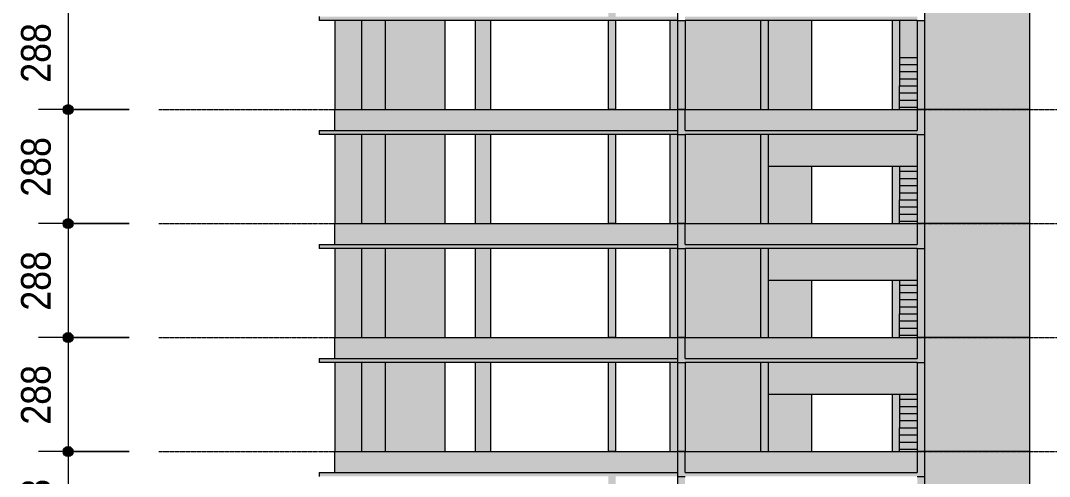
# Model space of a CAD drawing. Header units: centimetres. Extents: x -1139 to 26418, y -889 to 84390.
# Drawn here: x 11019 to 13617, y 80826 to 81978 of the extents above; entities that cross this region are included whole.
import ezdxf

# ---------------------------------------------------------------- set-up
doc = ezdxf.new("R2010")
doc.units = ezdxf.units.CM
doc.linetypes.add('Centro', pattern=[3.175, 0.635, -0.47625, 1.5875, -0.47625])
for name, color, linetype, lineweight in [('A-ANNO-DIMS', 7, 'Continuous', 9), ('A-ANNO-DIMS-500', 7, 'Continuous', 9), ('A-FLOR', 7, 'Continuous', 9), ('A-FLOR-LEVL', 7, 'Continuous', 9), ('S-BEAM', 7, 'Continuous', 9), ('S-COLS', 7, 'Continuous', 9), ('S-STRS', 7, 'Continuous', 9)]:
    doc.layers.add(name, color=color, linetype=linetype, lineweight=lineweight)
doc.styles.add('Fira Sans_3', font='', dxfattribs={"width": 0.9, "height": 75})
doc.styles.get('Fira Sans_3').set_extended_font_data('Fira Sans')
doc.dimstyles.new('PED_R80_1_5mm_ACIMA_As_ESQ__R00_5', dxfattribs={"dimscale": 30.48, "dimtxt": 102.298456, "dimasz": 3.28084, "dimexe": 2.46063, "dimexo": 2.46063, "dimgap": 0.492126, "dimtad": 1, "dimdec": 1, "dimrnd": 0.5, "dimdsep": 46, "dimtxsty": 'Fira Sans_3', "dimblk1": 'DOTSMALL', "dimblk2": 'DOTSMALL', "dimsah": 1, "dimcen": 0.09, "dimdle": 4.92126, "dimazin": 0, "dimtfac": 1, "dimtdec": 4, "dimtix": 1, "dimtmove": 0, "dimatfit": 3, "dimfxl": 1, "dimtvp": 1, "dimtolj": 1, "dimtzin": 0, "dimarcsym": 2})

# ---------------------------------------------------------------- blocks, each defined once
blk = doc.blocks.new('DIMBLOCK279-CT401 - CORTE ESQ_ BARR')
at = {"layer": 'A-ANNO-DIMS-500', "true_color": 0x000032}
h = blk.add_hatch(color=178, dxfattribs=at)
edge = h.paths.add_edge_path(flags=0)
edge.add_arc((11139.5, 82041), 12.5, 0, 360)
h = blk.add_hatch(color=178, dxfattribs=at)
edge = h.paths.add_edge_path(flags=0)
edge.add_arc((11139.5, 81753), 12.5, 0, 360)
at = {"layer": 'A-ANNO-DIMS-500', "color": 178, "true_color": 0x000032}
for p, q in [((11293.8, 82041), (11064.5, 82041)), ((11139.5, 82041), (11139.5, 81753)), ((11139.5, 82041), (11293.8, 82041)), ((11293.8, 81753), (11064.5, 81753)), ((11139.5, 81753), (11293.8, 81753))]:
    blk.add_line(p, q, dxfattribs=at)
for centre in [(11139.5, 82041), (11139.5, 81753)]:
    blk.add_circle(centre, 12.5, dxfattribs=at)
at = {"layer": 'A-ANNO-DIMS-500', "color": 0, "insert": (11020.6, 81820.9), "char_height": 75, "width": 182.563, "attachment_point": 1, "rotation": 90, "line_spacing_factor": 1.049215, "style": 'Fira Sans_3'}
blk.add_mtext('288', dxfattribs=at)
blk = doc.blocks.new('_DotSmall')
at = {"color": 0, "linetype": 'ByBlock', "const_width": 0.5}
blk.add_lwpolyline([(-0.0625, 0, 1), (0.0625, 0, 1)], format="xyb", close=True, dxfattribs=at)
blk = doc.blocks.new('DIMBLOCK280-CT401 - CORTE ESQ_ BARR')
at = {"layer": 'A-ANNO-DIMS-500', "true_color": 0x000032}
h = blk.add_hatch(color=178, dxfattribs=at)
edge = h.paths.add_edge_path(flags=0)
edge.add_arc((11139.5, 81753), 12.5, 0, 360)
h = blk.add_hatch(color=178, dxfattribs=at)
edge = h.paths.add_edge_path(flags=0)
edge.add_arc((11139.5, 81465), 12.5, 0, 360)
at = {"layer": 'A-ANNO-DIMS-500', "color": 178, "true_color": 0x000032}
for p, q in [((11293.8, 81753), (11064.5, 81753)), ((11139.5, 81753), (11139.5, 81465)), ((11139.5, 81753), (11293.8, 81753)), ((11293.8, 81465), (11064.5, 81465)), ((11139.5, 81465), (11293.8, 81465))]:
    blk.add_line(p, q, dxfattribs=at)
for centre in [(11139.5, 81753), (11139.5, 81465)]:
    blk.add_circle(centre, 12.5, dxfattribs=at)
at = {"layer": 'A-ANNO-DIMS-500', "color": 0, "insert": (11020.6, 81532.9), "char_height": 75, "width": 182.563, "attachment_point": 1, "rotation": 90, "line_spacing_factor": 1.049215, "style": 'Fira Sans_3'}
blk.add_mtext('288', dxfattribs=at)
blk = doc.blocks.new('DIMBLOCK281-CT401 - CORTE ESQ_ BARR')
at = {"layer": 'A-ANNO-DIMS-500', "true_color": 0x000032}
h = blk.add_hatch(color=178, dxfattribs=at)
edge = h.paths.add_edge_path(flags=0)
edge.add_arc((11139.5, 81465), 12.5, 0, 360)
h = blk.add_hatch(color=178, dxfattribs=at)
edge = h.paths.add_edge_path(flags=0)
edge.add_arc((11139.5, 81177), 12.5, 0, 360)
at = {"layer": 'A-ANNO-DIMS-500', "color": 178, "true_color": 0x000032}
for p, q in [((11293.8, 81465), (11064.5, 81465)), ((11139.5, 81465), (11139.5, 81177)), ((11139.5, 81465), (11293.8, 81465)), ((11293.8, 81177), (11064.5, 81177)), ((11139.5, 81177), (11293.8, 81177))]:
    blk.add_line(p, q, dxfattribs=at)
for centre in [(11139.5, 81465), (11139.5, 81177)]:
    blk.add_circle(centre, 12.5, dxfattribs=at)
at = {"layer": 'A-ANNO-DIMS-500', "color": 0, "insert": (11020.6, 81244.9), "char_height": 75, "width": 182.563, "attachment_point": 1, "rotation": 90, "line_spacing_factor": 1.049215, "style": 'Fira Sans_3'}
blk.add_mtext('288', dxfattribs=at)
blk = doc.blocks.new('DIMBLOCK282-CT401 - CORTE ESQ_ BARR')
at = {"layer": 'A-ANNO-DIMS-500', "true_color": 0x000032}
h = blk.add_hatch(color=178, dxfattribs=at)
edge = h.paths.add_edge_path(flags=0)
edge.add_arc((11139.5, 81177), 12.5, 0, 360)
h = blk.add_hatch(color=178, dxfattribs=at)
edge = h.paths.add_edge_path(flags=0)
edge.add_arc((11139.5, 80889), 12.5, 0, 360)
at = {"layer": 'A-ANNO-DIMS-500', "color": 178, "true_color": 0x000032}
for p, q in [((11293.8, 81177), (11064.5, 81177)), ((11139.5, 81177), (11139.5, 80889)), ((11139.5, 81177), (11293.8, 81177)), ((11293.8, 80889), (11064.5, 80889)), ((11139.5, 80889), (11293.8, 80889))]:
    blk.add_line(p, q, dxfattribs=at)
for centre in [(11139.5, 81177), (11139.5, 80889)]:
    blk.add_circle(centre, 12.5, dxfattribs=at)
at = {"layer": 'A-ANNO-DIMS-500', "color": 0, "insert": (11020.6, 80956.9), "char_height": 75, "width": 182.563, "attachment_point": 1, "rotation": 90, "line_spacing_factor": 1.049215, "style": 'Fira Sans_3'}
blk.add_mtext('288', dxfattribs=at)
blk = doc.blocks.new('DIMBLOCK283-CT401 - CORTE ESQ_ BARR')
at = {"layer": 'A-ANNO-DIMS-500', "true_color": 0x000032}
h = blk.add_hatch(color=178, dxfattribs=at)
edge = h.paths.add_edge_path(flags=0)
edge.add_arc((11139.5, 80889), 12.5, 0, 360)
h = blk.add_hatch(color=178, dxfattribs=at)
edge = h.paths.add_edge_path(flags=0)
edge.add_arc((11139.5, 80601), 12.5, 0, 360)
at = {"layer": 'A-ANNO-DIMS-500', "color": 178, "true_color": 0x000032}
for p, q in [((11293.8, 80889), (11064.5, 80889)), ((11139.5, 80889), (11139.5, 80601)), ((11139.5, 80889), (11293.8, 80889)), ((11293.8, 80601), (11064.5, 80601)), ((11139.5, 80601), (11293.8, 80601))]:
    blk.add_line(p, q, dxfattribs=at)
for centre in [(11139.5, 80889), (11139.5, 80601)]:
    blk.add_circle(centre, 12.5, dxfattribs=at)
at = {"layer": 'A-ANNO-DIMS-500', "color": 0, "insert": (11020.6, 80668.9), "char_height": 75, "width": 182.563, "attachment_point": 1, "rotation": 90, "line_spacing_factor": 1.049215, "style": 'Fira Sans_3'}
blk.add_mtext('288', dxfattribs=at)

msp = doc.modelspace()

# ---------------------------------------------------------------- hatches: boundary and pattern name
at = {"layer": 'A-FLOR', "true_color": 0xc0c0c0}
for points in [[(12122.53, 81978), (12678.05, 81978), (12677.55, 81988), (11773.05, 81988), (11773.05, 81978), (12091.1, 81978)], [(12697.05, 81978), (13283.05, 81978), (13283.05, 81988), (12697.05, 81988), (12697.05, 81983.76)], [(12091.05, 81690), (12678.05, 81690), (12677.55, 81700), (11773.05, 81700), (11773.05, 81690), (11934.34, 81690)], [(13283.05, 81690), (13283.05, 81700), (12697.05, 81700), (12697.05, 81690), (13251.66, 81690)], [(12122.53, 81402), (12678.05, 81402), (12677.55, 81412), (11773.05, 81412), (11773.05, 81402), (12091.1, 81402)], [(13251.66, 81402), (13283.05, 81402), (13283.05, 81412), (12697.05, 81412), (12697.05, 81402), (13136.47, 81402)], [(12678.05, 81114), (12677.55, 81124), (11773.05, 81124), (11773.05, 81114), (12678.04, 81114)], [(13283.05, 81114), (13283.05, 81124), (12697.05, 81124), (12697.05, 81114), (13251.66, 81114)], [(12122.53, 80826), (12678.05, 80826), (12677.55, 80836), (11773.05, 80836), (11773.05, 80826), (12091.1, 80826)], [(12906.55, 80826), (13283.05, 80826), (13283.05, 80836), (12697.05, 80836), (12697.05, 80826), (12887.55, 80826)]]:
    msp.add_hatch(color=9, dxfattribs=at).paths.add_polyline_path(points, flags=0)
at = {"layer": 'S-BEAM', "true_color": 0xc0c0c0}
for points in [[(11832.05, 81700), (11832.05, 81753), (11813.05, 81753), (11813.05, 81700)], [(12503.05, 81700), (12503.05, 81753), (11832.05, 81753), (11832.05, 81700), (12498.91, 81700)], [(12522.05, 81700), (12678.05, 81700), (12677.55, 81753), (12522.05, 81753)], [(12687.1, 81690), (12697.05, 81690), (12697.05, 81753), (12678.05, 81753), (12678.05, 81690)], [(13016.55, 81700), (13283.05, 81700), (13283.05, 81753), (12697.05, 81753), (12697.05, 81700), (12980.2, 81700)], [(13283.05, 81690), (13302.05, 81690), (13302.05, 81753), (13283.05, 81753), (13283.05, 81700)], [(13016.55, 81610), (13283.05, 81610), (13283.05, 81690), (12906.55, 81690), (12906.55, 81610), (12935.12, 81610)], [(11813.05, 81412), (11832.05, 81412), (11832.05, 81465), (11813.05, 81465), (11813.05, 81432.3)], [(12498.91, 81412), (12503.05, 81412), (12503.05, 81465), (11832.05, 81465), (11832.05, 81412), (12122.53, 81412)], [(12677.55, 81412), (12678.05, 81412), (12677.55, 81465), (12522.05, 81465), (12522.05, 81412)], [(12697.05, 81402), (12697.05, 81465), (12678.05, 81465), (12678.05, 81402), (12687.1, 81402)], [(12965.94, 81412), (13283.05, 81412), (13283.05, 81465), (12697.05, 81465), (12697.05, 81412), (12906.55, 81412)], [(13302.05, 81402), (13302.05, 81465), (13283.05, 81465), (13283.05, 81402)], [(13063.47, 81322), (13283.05, 81322), (13283.05, 81402), (12906.55, 81402), (12906.55, 81322), (13016.55, 81322)], [(11832.05, 81124), (11832.05, 81177), (11813.05, 81177), (11813.05, 81124)], [(12503.05, 81124), (12503.05, 81177), (11832.05, 81177), (11832.05, 81124), (12498.91, 81124)], [(12677.55, 81124), (12678.05, 81124), (12677.55, 81177), (12522.05, 81177), (12522.05, 81124)], [(12678.05, 81114), (12697.05, 81114), (12697.05, 81177), (12678.05, 81177), (12678.05, 81124)], [(12980.2, 81124), (13283.05, 81124), (13283.05, 81177), (12697.05, 81177), (12697.05, 81124), (12965.94, 81124)], [(13283.05, 81114), (13302.05, 81114), (13302.05, 81177), (13283.05, 81177), (13283.05, 81124)], [(13063.47, 81034), (13283.05, 81034), (13283.05, 81114), (12906.55, 81114), (12906.55, 81034), (13016.55, 81034)], [(11813.05, 80836), (11832.05, 80836), (11832.05, 80889), (11813.05, 80889), (11813.05, 80880.84)], [(12503.05, 80836), (12503.05, 80889), (11832.05, 80889), (11832.05, 80836), (12498.91, 80836)], [(12677.55, 80836), (12678.05, 80836), (12677.55, 80889), (12522.05, 80889), (12522.05, 80836)], [(12687.1, 80826), (12697.05, 80826), (12697.05, 80889), (12678.05, 80889), (12678.05, 80826)], [(13283.05, 80836), (13283.05, 80889), (12697.05, 80889), (12697.05, 80836), (13251.66, 80836)], [(13302.05, 80826), (13302.05, 80889), (13283.05, 80889), (13283.05, 80826)]]:
    msp.add_hatch(color=9, dxfattribs=at).paths.add_polyline_path(points, flags=0)
at = {"layer": 'S-COLS', "true_color": 0xc0c0c0}
h = msp.add_hatch(color=9, dxfattribs=at)
h.paths.add_polyline_path([(12522.05, 81753), (12522.05, 81978), (12503.05, 81978), (12503.05, 81753)], flags=0)
h.paths.add_polyline_path([(12522.05, 81988), (12522.05, 82041), (12503.05, 82041), (12503.05, 81988)], flags=0)
for points in [[(13566.55, 81753), (13566.55, 82041), (13302.05, 82041), (13302.05, 81753), (13439.85, 81753)], [(11880.55, 81753), (11910.55, 81753), (11910.55, 81978), (11880.64, 81978), (11880.57, 81799.94)], [(11931.68, 81753), (11940.55, 81753), (11939.97, 81978), (11910.55, 81978), (11910.65, 81753), (11927.21, 81753)], [(12167.88, 81753), (12207.05, 81753), (12207.05, 81978), (12167.05, 81978), (12167.05, 81753)], [(12677.55, 81753), (12677.55, 81978), (12658.55, 81978), (12658.55, 81753)], [(12687.1, 81753), (12697.05, 81753), (12697.05, 81978), (12678.05, 81978), (12678.05, 81753)], [(12887.55, 81753), (12906.55, 81753), (12906.55, 81978), (12887.55, 81978), (12887.55, 81851.25)], [(12974.41, 81753), (13016.55, 81753), (13016.54, 81978), (12906.55, 81978), (12906.55, 81753)], [(13219.55, 81753), (13238.55, 81753), (13238.55, 81978), (13219.55, 81978)], [(13238.55, 81885), (13283.05, 81885), (13283.05, 81978), (13238.55, 81978)], [(13283.05, 81753), (13302.05, 81753), (13302.05, 81978), (13283.05, 81978), (13283.05, 81799.94)], [(13439.85, 81465), (13566.55, 81465), (13566.55, 81753), (13302.05, 81753), (13302.05, 81465)], [(11880.55, 81465), (11910.55, 81465), (11910.55, 81690), (11880.64, 81690), (11880.61, 81616.12)], [(11931.76, 81465), (11940.55, 81465), (11939.97, 81690), (11910.55, 81690), (11910.65, 81465), (11931.68, 81465)], [(12207.05, 81465), (12207.05, 81690), (12167.05, 81690), (12167.05, 81465), (12167.88, 81465)], [(12677.55, 81465), (12677.55, 81690), (12658.55, 81690), (12658.55, 81465)], [(12697.05, 81465), (12697.05, 81690), (12678.05, 81690), (12678.05, 81465), (12687.1, 81465)], [(12906.55, 81465), (12906.55, 81690), (12887.55, 81690), (12887.55, 81465)], [(13302.05, 81465), (13302.05, 81690), (13283.05, 81690), (13283.05, 81465)], [(13016.55, 81465), (13016.55, 81610), (12906.55, 81610), (12906.55, 81465)], [(13219.55, 81465), (13238.55, 81465), (13238.55, 81610), (13219.55, 81610)], [(13238.55, 81597), (13283.05, 81597), (13283.05, 81610), (13238.55, 81610)], [(13439.85, 81177), (13566.55, 81177), (13566.55, 81465), (13302.05, 81465), (13302.05, 81177)], [(11880.55, 81177), (11910.55, 81177), (11910.55, 81402), (11880.64, 81402), (11880.58, 81248.48)], [(11931.68, 81177), (11940.55, 81177), (11939.97, 81402), (11910.55, 81402), (11910.65, 81177), (11927.21, 81177)], [(12167.88, 81177), (12207.05, 81177), (12207.05, 81402), (12167.05, 81402), (12167.05, 81177)], [(12677.55, 81177), (12677.55, 81402), (12658.55, 81402), (12658.55, 81177)], [(12697.05, 81177), (12697.05, 81402), (12678.05, 81402), (12678.05, 81177), (12687.1, 81177)], [(12906.55, 81177), (12906.55, 81402), (12887.55, 81402), (12887.55, 81177)], [(13302.05, 81177), (13302.05, 81402), (13283.05, 81402), (13283.05, 81177)], [(13016.55, 81177), (13016.55, 81322), (12906.55, 81322), (12906.55, 81177)], [(13238.55, 81177), (13238.55, 81322), (13219.55, 81322), (13219.55, 81177)], [(13238.55, 81309), (13283.05, 81309), (13283.05, 81322), (13238.55, 81322)], [(13439.85, 80889), (13566.55, 80889), (13566.55, 81177), (13302.05, 81177), (13302.05, 80889)], [(11880.55, 80889), (11910.55, 80889), (11910.55, 81114), (11880.64, 81114), (11880.62, 81059.31)], [(11931.76, 80889), (11940.55, 80889), (11939.97, 81114), (11910.55, 81114), (11910.65, 80889), (11931.68, 80889)], [(12167.88, 80889), (12207.05, 80889), (12207.05, 81114), (12167.05, 81114), (12167.05, 80889)], [(12677.55, 80889), (12677.55, 81114), (12658.55, 81114), (12658.55, 80889)], [(12687.1, 80889), (12697.05, 80889), (12697.05, 81114), (12678.05, 81114), (12678.05, 80889)], [(12906.55, 80889), (12906.55, 81114), (12887.55, 81114), (12887.55, 80889)], [(13302.05, 80889), (13302.05, 81114), (13283.05, 81114), (13283.05, 80889)], [(13016.55, 80889), (13016.55, 81034), (12906.55, 81034), (12906.55, 80889)], [(13219.55, 80889), (13238.55, 80889), (13238.55, 81034), (13219.55, 81034)], [(13238.55, 81021), (13283.05, 81021), (13283.05, 81034), (13238.55, 81034)], [(13566.55, 80601), (13566.55, 80889), (13302.05, 80889), (13302.05, 80601), (13439.85, 80601)], [(12678.05, 80601), (12697.05, 80601), (12697.05, 80826), (12678.05, 80826), (12678.05, 80697.02)], [(13302.05, 80601), (13302.05, 80826), (13283.05, 80826), (13283.05, 80601)]]:
    msp.add_hatch(color=9, dxfattribs=at).paths.add_polyline_path(points, flags=0)
h = msp.add_hatch(color=9, dxfattribs=at)
h.paths.add_polyline_path([(11832.05, 81753), (11880.55, 81753), (11880.55, 81978), (11813.05, 81977.72), (11813.05, 81753)], flags=0)
h.paths.add_polyline_path([(12091.05, 81753), (12091.05, 81978), (11940.55, 81978), (11940.55, 81753)], flags=0)
h = msp.add_hatch(color=9, dxfattribs=at)
h.paths.add_polyline_path([(12677.55, 81753), (12678.05, 81753.37), (12677.55, 81977.74)], flags=0)
h.paths.add_polyline_path([(12887.55, 81753), (12887.55, 81978), (12697.05, 81978), (12697.05, 81753), (12875.28, 81753)], flags=0)
h = msp.add_hatch(color=9, dxfattribs=at)
h.paths.add_polyline_path([(12522.05, 81465), (12522.05, 81690), (12503.05, 81690), (12503.05, 81465)], flags=0)
h.paths.add_polyline_path([(12522.05, 81700), (12522.05, 81753), (12503.05, 81753), (12503.05, 81700)], flags=0)
h = msp.add_hatch(color=9, dxfattribs=at)
h.paths.add_polyline_path([(11832.05, 81465), (11880.55, 81465), (11880.55, 81690), (11813.05, 81689.72), (11813.05, 81465)], flags=0)
h.paths.add_polyline_path([(11940.55, 81465), (12091.05, 81465), (12091.05, 81690), (11940.55, 81690), (11940.55, 81586.81)], flags=0)
h = msp.add_hatch(color=9, dxfattribs=at)
h.paths.add_polyline_path([(12677.55, 81465), (12678.05, 81465.37), (12677.55, 81616.12)], flags=0)
h.paths.add_polyline_path([(12887.55, 81465), (12887.55, 81690), (12697.05, 81690), (12697.05, 81465), (12875.28, 81465)], flags=0)
h = msp.add_hatch(color=9, dxfattribs=at)
h.paths.add_polyline_path([(12522.05, 81177), (12522.05, 81402), (12503.05, 81402), (12503.05, 81177)], flags=0)
h.paths.add_polyline_path([(12522.05, 81412), (12522.05, 81465), (12503.05, 81465), (12503.05, 81412)], flags=0)
h = msp.add_hatch(color=9, dxfattribs=at)
h.paths.add_polyline_path([(11813.05, 81177), (11880.55, 81177), (11880.55, 81402), (11813.05, 81401.72), (11813.05, 81178.5)], flags=0)
h.paths.add_polyline_path([(11940.55, 81177), (12091.05, 81177), (12091.05, 81402), (11940.55, 81402), (11940.55, 81248.48)], flags=0)
h = msp.add_hatch(color=9, dxfattribs=at)
h.paths.add_polyline_path([(12677.55, 81177), (12678.05, 81177.37), (12677.55, 81248.48)], flags=0)
h.paths.add_polyline_path([(12697.05, 81177), (12887.55, 81177), (12887.55, 81402), (12697.05, 81402), (12697.05, 81248.48)], flags=0)
h = msp.add_hatch(color=9, dxfattribs=at)
h.paths.add_polyline_path([(12522.05, 80889), (12522.05, 81114), (12503.05, 81114), (12503.05, 80889)], flags=0)
h.paths.add_polyline_path([(12522.05, 81124), (12522.05, 81177), (12503.05, 81177), (12503.05, 81124)], flags=0)
h = msp.add_hatch(color=9, dxfattribs=at)
h.paths.add_polyline_path([(11832.05, 80889), (11880.55, 80889), (11880.55, 81114), (11813.05, 81113.72), (11813.05, 80889)], flags=0)
h.paths.add_polyline_path([(12091.05, 80889), (12091.05, 81114), (11940.55, 81114), (11940.55, 80889)], flags=0)
h = msp.add_hatch(color=9, dxfattribs=at)
h.paths.add_polyline_path([(12677.55, 80889), (12678.05, 80889.37), (12677.55, 81113.74)], flags=0)
h.paths.add_polyline_path([(12887.55, 80889), (12887.55, 81114), (12697.05, 81114), (12697.05, 80889), (12875.28, 80889)], flags=0)
h = msp.add_hatch(color=9, dxfattribs=at)
h.paths.add_polyline_path([(12522.05, 80601), (12522.05, 80826), (12503.05, 80826), (12503.05, 80601)], flags=0)
h.paths.add_polyline_path([(12522.05, 80836), (12522.05, 80889), (12503.05, 80889), (12503.05, 80836)], flags=0)
at = {"layer": 'S-STRS', "true_color": 0xc0c0c0}
for points in [[(13283.05, 81867), (13283.05, 81885), (13238.55, 81885), (13238.55, 81867), (13251.66, 81867)], [(13251.66, 81849), (13283.05, 81849), (13283.05, 81867), (13238.55, 81867), (13238.55, 81849)], [(13251.66, 81831), (13283.05, 81831), (13283.05, 81849), (13238.55, 81849), (13238.55, 81831)], [(13238.55, 81813), (13283.05, 81813), (13283.05, 81831), (13238.55, 81831)], [(13251.66, 81795), (13283.05, 81795), (13283.05, 81813), (13238.55, 81813), (13238.55, 81795)], [(13251.66, 81777), (13283.05, 81777), (13283.05, 81795), (13238.55, 81795), (13238.55, 81777)], [(13251.66, 81759), (13283.05, 81759), (13283.05, 81777), (13238.55, 81777), (13238.55, 81759)], [(13547.55, 81753), (13547.55, 81753), (13498.55, 81753)], [(13283.05, 81579), (13283.05, 81597), (13238.55, 81597), (13238.55, 81579), (13251.66, 81579)], [(13251.66, 81561), (13283.05, 81561), (13283.05, 81579), (13238.55, 81579), (13238.55, 81561)], [(13251.66, 81543), (13283.05, 81543), (13283.05, 81561), (13238.55, 81561), (13238.55, 81543)], [(13251.66, 81525), (13283.05, 81525), (13283.05, 81543), (13238.55, 81543), (13238.55, 81525)], [(13251.66, 81507), (13283.05, 81507), (13283.05, 81525), (13238.55, 81525), (13238.55, 81507)], [(13251.66, 81489), (13283.05, 81489), (13283.05, 81507), (13238.55, 81507), (13238.55, 81489)], [(13251.66, 81471), (13283.05, 81471), (13283.05, 81489), (13238.55, 81489), (13238.55, 81471)], [(13238.55, 81465), (13283.05, 81465), (13283.05, 81471), (13238.55, 81471)], [(13547.55, 81465), (13547.55, 81465), (13498.55, 81465)], [(13283.05, 81291), (13283.05, 81309), (13238.55, 81309), (13238.55, 81291), (13251.66, 81291)], [(13251.66, 81273), (13283.05, 81273), (13283.05, 81291), (13238.55, 81291), (13238.55, 81273)], [(13238.55, 81255), (13283.05, 81255), (13283.05, 81273), (13238.55, 81273)], [(13283.05, 81237), (13283.05, 81255), (13238.55, 81255), (13238.55, 81237), (13251.66, 81237)], [(13251.66, 81219), (13283.05, 81219), (13283.05, 81237), (13238.55, 81237), (13238.55, 81219)], [(13251.66, 81201), (13283.05, 81201), (13283.05, 81219), (13238.55, 81219), (13238.55, 81201)], [(13251.66, 81183), (13283.05, 81183), (13283.05, 81201), (13238.55, 81201), (13238.55, 81183)], [(13238.55, 81177), (13283.05, 81177), (13283.05, 81183), (13238.55, 81183)], [(13547.55, 81177), (13547.55, 81177), (13498.55, 81177)], [(13283.05, 81003), (13283.05, 81021), (13238.55, 81021), (13238.55, 81003), (13251.66, 81003)], [(13251.66, 80985), (13283.05, 80985), (13283.05, 81003), (13238.55, 81003), (13238.55, 80985)], [(13251.66, 80967), (13283.05, 80967), (13283.05, 80985), (13238.55, 80985), (13238.55, 80967)], [(13251.66, 80949), (13283.05, 80949), (13283.05, 80967), (13238.55, 80967), (13238.55, 80949)], [(13251.66, 80931), (13283.05, 80931), (13283.05, 80949), (13238.55, 80949), (13238.55, 80931)], [(13251.66, 80913), (13283.05, 80913), (13283.05, 80931), (13238.55, 80931), (13238.55, 80913)], [(13251.66, 80895), (13283.05, 80895), (13283.05, 80913), (13238.55, 80913), (13238.55, 80895)], [(13547.55, 80889), (13547.55, 80889), (13498.55, 80889)]]:
    msp.add_hatch(color=9, dxfattribs=at).paths.add_polyline_path(points, flags=0)
h = msp.add_hatch(color=9, dxfattribs=at)
h.paths.add_polyline_path([(13498.55, 81753), (13498.55, 81753), (13439.85, 81753)], flags=0)
h.paths.add_polyline_path([(13238.55, 81753), (13283.05, 81753), (13283.05, 81759), (13238.55, 81759)], flags=0)
h = msp.add_hatch(color=9, dxfattribs=at)
h.paths.add_polyline_path([(13498.55, 80889), (13498.55, 80889), (13439.85, 80889)], flags=0)
h.paths.add_polyline_path([(13238.55, 80889), (13283.05, 80889), (13283.05, 80895), (13238.55, 80895)], flags=0)

# ---------------------------------------------------------------- linework, layer by layer
at = {"layer": 'A-FLOR'}
for p, q in [((11773.05, 81988), (11773.05, 81978)), ((12678.05, 81978), (11773.05, 81978)), ((13283.05, 81978), (12697.05, 81978)), ((11773.05, 81700), (12678.05, 81700)), ((11773.05, 81700), (11773.05, 81690)), ((12678.05, 81690), (11773.05, 81690)), ((12697.05, 81700), (13283.05, 81700)), ((13283.05, 81690), (12697.05, 81690)), ((11773.05, 81412), (12678.05, 81412)), ((11773.05, 81412), (11773.05, 81402)), ((12678.05, 81402), (11773.05, 81402)), ((12697.05, 81412), (13283.05, 81412)), ((13283.05, 81402), (12697.05, 81402)), ((11773.05, 81124), (12678.05, 81124)), ((11773.05, 81124), (11773.05, 81114)), ((12697.05, 81124), (13283.05, 81124)), ((12678.05, 81114), (11773.05, 81114)), ((13283.05, 81114), (12697.05, 81114)), ((11773.05, 80836), (12678.05, 80836)), ((11773.05, 80836), (11773.05, 80826)), ((12697.05, 80836), (13283.05, 80836))]:
    msp.add_line(p, q, dxfattribs=at)
at = {"layer": 'A-FLOR-LEVL', "linetype": 'Centro'}
for p, q in [((11368.8, 81753), (15167.39, 81753)), ((11368.8, 81465), (15167.39, 81465)), ((11368.8, 81177), (15167.39, 81177)), ((11368.8, 80889), (15167.39, 80889))]:
    msp.add_line(p, q, dxfattribs=at)
at = {"layer": 'S-BEAM'}
for p, q in [((12678.05, 82041), (12678.05, 81978)), ((13302.05, 81978), (13302.05, 82041)), ((12678.05, 81978), (12697.05, 81978)), ((13283.05, 81978), (13302.05, 81978)), ((11813.05, 81753), (11832.05, 81753)), ((11813.05, 81700), (11813.05, 81753)), ((11832.05, 81753), (12503.05, 81753)), ((12522.05, 81753), (12678.05, 81753)), ((12697.05, 81753), (12678.05, 81753)), ((12678.05, 81753), (12678.05, 81690)), ((12697.05, 81700), (12697.05, 81753)), ((12697.05, 81753), (13283.05, 81753)), ((13302.05, 81753), (13283.05, 81753)), ((13283.05, 81753), (13283.05, 81700)), ((13302.05, 81690), (13302.05, 81753)), ((12678.05, 81690), (12697.05, 81690)), ((13283.05, 81690), (13302.05, 81690)), ((12906.55, 81610), (13283.05, 81610)), ((11813.05, 81465), (11832.05, 81465)), ((11813.05, 81412), (11813.05, 81465)), ((11832.05, 81465), (12503.05, 81465)), ((12522.05, 81465), (12678.05, 81465)), ((12697.05, 81465), (12678.05, 81465)), ((12678.05, 81465), (12678.05, 81402)), ((12697.05, 81412), (12697.05, 81465)), ((12697.05, 81465), (13283.05, 81465)), ((13302.05, 81465), (13283.05, 81465)), ((13283.05, 81465), (13283.05, 81412)), ((13302.05, 81402), (13302.05, 81465)), ((12678.05, 81402), (12697.05, 81402)), ((13283.05, 81402), (13302.05, 81402)), ((12906.55, 81322), (13283.05, 81322)), ((11813.05, 81177), (11832.05, 81177)), ((11813.05, 81124), (11813.05, 81177)), ((11832.05, 81177), (12503.05, 81177)), ((12522.05, 81177), (12678.05, 81177)), ((12697.05, 81177), (12678.05, 81177)), ((12678.05, 81177), (12678.05, 81114)), ((12697.05, 81124), (12697.05, 81177)), ((12697.05, 81177), (13283.05, 81177)), ((13302.05, 81177), (13283.05, 81177)), ((13283.05, 81177), (13283.05, 81124)), ((13302.05, 81114), (13302.05, 81177)), ((12678.05, 81114), (12697.05, 81114)), ((13283.05, 81114), (13302.05, 81114)), ((12906.55, 81034), (13283.05, 81034)), ((11813.05, 80889), (11832.05, 80889)), ((11813.05, 80836), (11813.05, 80889)), ((11832.05, 80889), (12503.05, 80889)), ((12522.05, 80889), (12678.05, 80889)), ((12697.05, 80889), (12678.05, 80889)), ((12678.05, 80889), (12678.05, 80826)), ((12697.05, 80836), (12697.05, 80889)), ((12697.05, 80889), (13283.05, 80889)), ((13302.05, 80889), (13283.05, 80889)), ((13283.05, 80889), (13283.05, 80836)), ((13302.05, 80826), (13302.05, 80889)), ((12678.05, 80826), (12697.05, 80826)), ((13283.05, 80826), (13302.05, 80826))]:
    msp.add_line(p, q, dxfattribs=at)
at = {"layer": 'S-COLS'}
for p, q in [((13566.55, 82041), (13566.55, 81753)), ((11813.05, 81978), (11813.05, 81753)), ((11880.55, 81978), (11880.55, 81753)), ((11940.55, 81753), (11940.55, 81978)), ((12091.05, 81753), (12091.05, 81978)), ((12167.05, 81978), (12167.05, 81753)), ((12207.05, 81753), (12207.05, 81978)), ((12503.05, 81978), (12503.05, 81753)), ((12522.05, 81753), (12522.05, 81978)), ((12658.55, 81978), (12658.55, 81753)), ((12677.55, 81978), (12677.55, 81753)), ((12678.05, 81978), (12678.05, 81753)), ((12697.05, 81978), (12697.05, 81753)), ((12887.55, 81978), (12887.55, 81753)), ((12906.55, 81978), (12906.55, 81753)), ((13016.55, 81978), (13016.55, 81753)), ((13219.55, 81978), (13219.55, 81753)), ((13238.55, 81978), (13238.55, 81813)), ((13283.05, 81978), (13283.05, 81753)), ((13302.05, 81753), (13302.05, 81978)), ((12522.05, 81753), (12503.05, 81753)), ((12522.05, 81753), (12503.05, 81753)), ((13566.55, 81753), (13302.05, 81753)), ((13566.55, 81753), (13302.05, 81753)), ((13566.55, 81753), (13566.55, 81465)), ((11813.05, 81690), (11813.05, 81465)), ((11880.55, 81690), (11880.55, 81465)), ((11940.55, 81465), (11940.55, 81690)), ((12091.05, 81465), (12091.05, 81690)), ((12167.05, 81690), (12167.05, 81465)), ((12207.05, 81465), (12207.05, 81690)), ((12503.05, 81690), (12503.05, 81465)), ((12522.05, 81465), (12522.05, 81690)), ((12658.55, 81690), (12658.55, 81465)), ((12677.55, 81690), (12677.55, 81465)), ((12678.05, 81690), (12678.05, 81465)), ((12697.05, 81690), (12697.05, 81465)), ((12887.55, 81690), (12887.55, 81465)), ((12906.55, 81690), (12906.55, 81465)), ((13283.05, 81690), (13283.05, 81465)), ((13302.05, 81465), (13302.05, 81690)), ((13016.55, 81610), (13016.55, 81465)), ((13219.55, 81610), (13219.55, 81465)), ((13238.55, 81610), (13238.55, 81525)), ((12522.05, 81465), (12503.05, 81465)), ((12522.05, 81465), (12503.05, 81465)), ((13566.55, 81465), (13302.05, 81465)), ((13566.55, 81465), (13302.05, 81465)), ((13566.55, 81465), (13566.55, 81177)), ((11813.05, 81402), (11813.05, 81177)), ((11880.55, 81402), (11880.55, 81177)), ((11940.55, 81177), (11940.55, 81402)), ((12091.05, 81177), (12091.05, 81402)), ((12167.05, 81402), (12167.05, 81177)), ((12207.05, 81177), (12207.05, 81402)), ((12503.05, 81402), (12503.05, 81177)), ((12522.05, 81177), (12522.05, 81402)), ((12658.55, 81402), (12658.55, 81177)), ((12677.55, 81402), (12677.55, 81177)), ((12678.05, 81402), (12678.05, 81177)), ((12697.05, 81402), (12697.05, 81177)), ((12887.55, 81402), (12887.55, 81177)), ((12906.55, 81402), (12906.55, 81177)), ((13283.05, 81402), (13283.05, 81177)), ((13302.05, 81177), (13302.05, 81402)), ((13016.55, 81322), (13016.55, 81177)), ((13219.55, 81322), (13219.55, 81177)), ((13238.55, 81322), (13238.55, 81237)), ((12522.05, 81177), (12503.05, 81177)), ((12522.05, 81177), (12503.05, 81177)), ((13566.55, 81177), (13302.05, 81177)), ((13566.55, 81177), (13302.05, 81177)), ((13566.55, 81177), (13566.55, 80889)), ((11813.05, 81114), (11813.05, 80889)), ((11880.55, 81114), (11880.55, 80889)), ((11940.55, 80889), (11940.55, 81114)), ((12091.05, 80889), (12091.05, 81114)), ((12167.05, 81114), (12167.05, 80889)), ((12207.05, 80889), (12207.05, 81114)), ((12503.05, 81114), (12503.05, 80889)), ((12522.05, 80889), (12522.05, 81114)), ((12658.55, 81114), (12658.55, 80889)), ((12677.55, 81114), (12677.55, 80889)), ((12678.05, 81114), (12678.05, 80889)), ((12697.05, 81114), (12697.05, 80889)), ((12887.55, 81114), (12887.55, 80889)), ((12906.55, 81114), (12906.55, 80889)), ((13283.05, 81114), (13283.05, 80889)), ((13302.05, 80889), (13302.05, 81114)), ((13016.55, 81034), (13016.55, 80889)), ((13219.55, 81034), (13219.55, 80889)), ((13238.55, 81034), (13238.55, 80949)), ((12522.05, 80889), (12503.05, 80889)), ((12522.05, 80889), (12503.05, 80889)), ((13566.55, 80889), (13302.05, 80889)), ((13566.55, 80889), (13302.05, 80889)), ((13566.55, 80889), (13566.55, 80601)), ((12678.05, 80826), (12678.05, 80601)), ((13302.05, 80601), (13302.05, 80826))]:
    msp.add_line(p, q, dxfattribs=at)
at = {"layer": 'S-STRS'}
for p, q in [((13238.55, 81885), (13283.05, 81885)), ((13238.55, 81867), (13283.05, 81867)), ((13238.55, 81849), (13283.05, 81849)), ((13238.55, 81831), (13283.05, 81831)), ((13238.55, 81813), (13283.05, 81813)), ((13238.55, 81795), (13238.55, 81813)), ((13238.55, 81795), (13283.05, 81795)), ((13238.55, 81777), (13238.55, 81795)), ((13238.55, 81777), (13283.05, 81777)), ((13238.55, 81759), (13238.55, 81777)), ((13238.55, 81759), (13283.05, 81759)), ((13238.55, 81753), (13238.55, 81759)), ((13238.55, 81597), (13283.05, 81597)), ((13238.55, 81579), (13283.05, 81579)), ((13238.55, 81561), (13283.05, 81561)), ((13238.55, 81543), (13283.05, 81543)), ((13238.55, 81525), (13283.05, 81525)), ((13238.55, 81507), (13238.55, 81525)), ((13238.55, 81507), (13283.05, 81507)), ((13238.55, 81489), (13238.55, 81507)), ((13238.55, 81489), (13283.05, 81489)), ((13238.55, 81471), (13238.55, 81489)), ((13238.55, 81471), (13283.05, 81471)), ((13238.55, 81465), (13238.55, 81471)), ((13238.55, 81309), (13283.05, 81309)), ((13238.55, 81291), (13283.05, 81291)), ((13238.55, 81273), (13283.05, 81273)), ((13238.55, 81255), (13283.05, 81255)), ((13238.55, 81237), (13283.05, 81237)), ((13238.55, 81219), (13238.55, 81237)), ((13238.55, 81219), (13283.05, 81219)), ((13238.55, 81201), (13238.55, 81219)), ((13238.55, 81201), (13283.05, 81201)), ((13238.55, 81183), (13238.55, 81201)), ((13238.55, 81183), (13283.05, 81183)), ((13238.55, 81177), (13238.55, 81183)), ((13238.55, 81021), (13283.05, 81021)), ((13238.55, 81003), (13283.05, 81003)), ((13238.55, 80985), (13283.05, 80985)), ((13238.55, 80967), (13283.05, 80967)), ((13238.55, 80949), (13283.05, 80949)), ((13238.55, 80931), (13238.55, 80949)), ((13238.55, 80931), (13283.05, 80931)), ((13238.55, 80913), (13238.55, 80931)), ((13238.55, 80913), (13283.05, 80913)), ((13238.55, 80895), (13238.55, 80913)), ((13238.55, 80895), (13283.05, 80895)), ((13238.55, 80889), (13238.55, 80895))]:
    msp.add_line(p, q, dxfattribs=at)

# ---------------------------------------------------------------- dimensions: what is measured, and where the dimension line sits
at = {"layer": 'A-ANNO-DIMS', "color": 178, "true_color": 0x000032}
for base, p1, p2, picture, middle in [((11139.46, 81753), (11368.8, 82041), (11368.8, 81753), 'DIMBLOCK279-CT401 - CORTE ESQ_ BARR', (11086.31, 81897)), ((11139.46, 81465), (11368.8, 81753), (11368.8, 81465), 'DIMBLOCK280-CT401 - CORTE ESQ_ BARR', (11086.31, 81609)), ((11139.46, 81177), (11368.8, 81465), (11368.8, 81177), 'DIMBLOCK281-CT401 - CORTE ESQ_ BARR', (11086.31, 81321)), ((11139.46, 80889), (11368.8, 81177), (11368.8, 80889), 'DIMBLOCK282-CT401 - CORTE ESQ_ BARR', (11086.31, 81033)), ((11139.46, 80601), (11368.8, 80889), (11368.8, 80601), 'DIMBLOCK283-CT401 - CORTE ESQ_ BARR', (11086.31, 80745))]:
    dim = msp.add_linear_dim(base=base, p1=p1, p2=p2, angle=90, dimstyle='PED_R80_1_5mm_ACIMA_As_ESQ__R00_5', override={"dimpost": '<>', "dimfxl": 288}, dxfattribs=at)
    dim.commit()
    dim.dimension.update_dxf_attribs({"geometry": picture, "text_midpoint": middle})

doc.saveas('drawing.dxf')
